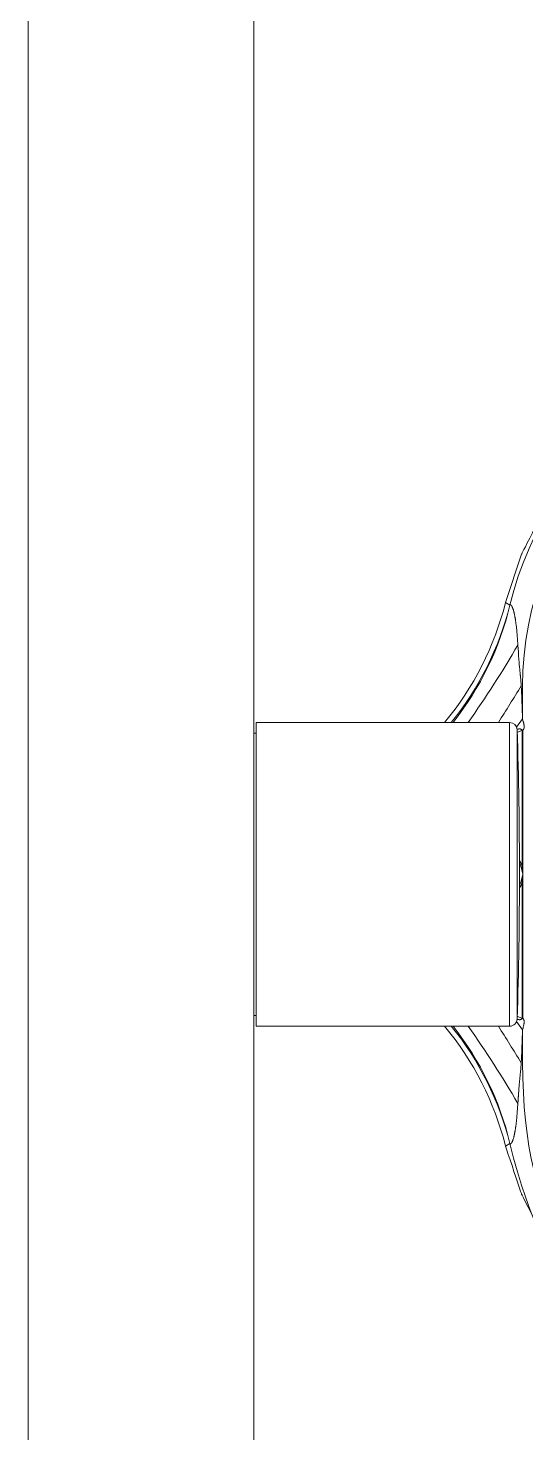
# Model space of a CAD drawing. Header units: millimetres. Extents: x 214 to 1190, y -192 to 1092.
# Drawn here: x 1045.3726 to 1045.4388, y 67.0604 to 67.2472 of the extents above; entities that cross this region are included whole.
import ezdxf

# ---------------------------------------------------------------- set-up
doc = ezdxf.new("R2010")
doc.units = ezdxf.units.MM
doc.layers.add('I-ARQ', color=8, linetype='Continuous', lineweight=0)

msp = doc.modelspace()

# ---------------------------------------------------------------- linework, layer by layer
at = {"layer": 'I-ARQ'}
for p, q in [((1045.37263, 67.8447), (1045.37263, 66.6347)), ((1045.40263, 67.8447), (1045.40263, 66.6347))]:
    msp.add_line(p, q, dxfattribs=at)
at = {"layer": 'I-ARQ', "lineweight": 5}
for points, knots in [([(1045.43611, 67.17083), (1045.43611, 67.17083), (1045.43824, 67.17724), (1045.43824, 67.17724), (1045.43824, 67.17724), (1045.43824, 67.17724), (1045.44129, 67.18327), (1045.44129, 67.18327), (1045.44129, 67.18327), (1045.44129, 67.18327), (1045.44518, 67.18879), (1045.44518, 67.18879), (1045.44518, 67.18879), (1045.44518, 67.18879), (1045.44984, 67.19369), (1045.44984, 67.19369), (1045.44984, 67.19369), (1045.44984, 67.19369), (1045.45517, 67.19785), (1045.45517, 67.19785), (1045.45517, 67.19785), (1045.45517, 67.19785), (1045.46105, 67.2012), (1045.46105, 67.2012), (1045.46105, 67.2012), (1045.46105, 67.2012), (1045.46736, 67.20365), (1045.46736, 67.20365), (1045.46736, 67.20365), (1045.46736, 67.20365), (1045.47396, 67.20516), (1045.47396, 67.20516), (1045.47396, 67.20516), (1045.47396, 67.20516), (1045.48071, 67.2057), (1045.48071, 67.2057)], [0, 0, 0, 0, 0.111111, 0.111111, 0.111111, 0.166667, 0.222222, 0.222222, 0.222222, 0.277778, 0.333333, 0.333333, 0.333333, 0.388889, 0.444444, 0.444444, 0.444444, 0.5, 0.555556, 0.555556, 0.555556, 0.611111, 0.666667, 0.666667, 0.666667, 0.722222, 0.777778, 0.777778, 0.777778, 0.833333, 0.888889, 0.888889, 0.888889, 0.944444, 1, 1, 1, 1]), ([(1045.43668, 67.1705), (1045.4418, 67.19143), (1045.46094, 67.20587), (1045.48247, 67.20503), (1045.48247, 67.20503), (1045.504, 67.2042), (1045.52197, 67.18832), (1045.52544, 67.16705)], [0, 0, 0, 0, 0.5, 0.5, 0.5, 0.75, 1, 1, 1, 1]), ([(1045.43838, 67.15974), (1045.43838, 67.18179), (1045.45531, 67.20015), (1045.47729, 67.20194), (1045.47729, 67.20194), (1045.49927, 67.20372), (1045.51893, 67.18833), (1045.52249, 67.16657)], [0, 0, 0, 0, 0.5, 0.5, 0.5, 0.75, 1, 1, 1, 1]), ([(1045.43668, 67.1705), (1045.43668, 67.1705), (1045.43669, 67.17049), (1045.43669, 67.17049), (1045.43669, 67.17049), (1045.43669, 67.17049), (1045.43669, 67.17049), (1045.43669, 67.17049), (1045.43669, 67.17049), (1045.43669, 67.17049), (1045.43669, 67.17049), (1045.43669, 67.17049), (1045.43669, 67.17049), (1045.43669, 67.17049), (1045.43669, 67.17048), (1045.43669, 67.17048), (1045.43669, 67.17048), (1045.43669, 67.17048), (1045.43669, 67.17048), (1045.43669, 67.17048), (1045.43669, 67.17048), (1045.43669, 67.17048), (1045.43669, 67.17048), (1045.43669, 67.17048), (1045.43669, 67.17048), (1045.43669, 67.17048), (1045.4367, 67.17049), (1045.4367, 67.17049), (1045.4367, 67.17049), (1045.4367, 67.17049), (1045.4367, 67.17049), (1045.4367, 67.17049)], [0, 0, 0, 0, 0.125, 0.125, 0.125, 0.1875, 0.25, 0.25, 0.25, 0.3125, 0.375, 0.375, 0.375, 0.4375, 0.5, 0.5, 0.5, 0.5625, 0.625, 0.625, 0.625, 0.6875, 0.75, 0.75, 0.75, 0.8125, 0.875, 0.875, 0.875, 0.9375, 1, 1, 1, 1]), ([(1045.4367, 67.17049), (1045.4367, 67.17049), (1045.43672, 67.17051), (1045.43672, 67.17051), (1045.43672, 67.17051), (1045.43672, 67.17051), (1045.43673, 67.17052), (1045.43673, 67.17052), (1045.43673, 67.17052), (1045.43673, 67.17052), (1045.43675, 67.17052), (1045.43675, 67.17052), (1045.43675, 67.17052), (1045.43675, 67.17052), (1045.43677, 67.17052), (1045.43677, 67.17052), (1045.43677, 67.17052), (1045.43677, 67.17052), (1045.43679, 67.17052), (1045.43679, 67.17052), (1045.43679, 67.17052), (1045.43679, 67.17052), (1045.43681, 67.17051), (1045.43681, 67.17051), (1045.43681, 67.17051), (1045.43681, 67.17051), (1045.43683, 67.1705), (1045.43683, 67.1705), (1045.43683, 67.1705), (1045.43683, 67.1705), (1045.43685, 67.17048), (1045.43685, 67.17048), (1045.43685, 67.17048), (1045.43685, 67.17048), (1045.43687, 67.17045), (1045.43687, 67.17045), (1045.43687, 67.17045), (1045.43687, 67.17045), (1045.43689, 67.17043), (1045.43689, 67.17043), (1045.43689, 67.17043), (1045.43689, 67.17043), (1045.43691, 67.17039), (1045.43691, 67.17039), (1045.43691, 67.17039), (1045.43691, 67.17039), (1045.43694, 67.17036), (1045.43694, 67.17036), (1045.43694, 67.17036), (1045.43694, 67.17036), (1045.43696, 67.17032), (1045.43696, 67.17032), (1045.43696, 67.17032), (1045.43696, 67.17032), (1045.43698, 67.17027), (1045.43698, 67.17027), (1045.43698, 67.17027), (1045.43698, 67.17027), (1045.43702, 67.17018), (1045.43702, 67.17018), (1045.43702, 67.17018), (1045.43702, 67.17018), (1045.43707, 67.17006), (1045.43707, 67.17006), (1045.43707, 67.17006), (1045.43707, 67.17006), (1045.43711, 67.16994), (1045.43711, 67.16994), (1045.43711, 67.16994), (1045.43711, 67.16994), (1045.43716, 67.1698), (1045.43716, 67.1698), (1045.43716, 67.1698), (1045.43716, 67.1698), (1045.4372, 67.16966), (1045.4372, 67.16966), (1045.4372, 67.16966), (1045.4372, 67.16966), (1045.43724, 67.16951), (1045.43724, 67.16951), (1045.43724, 67.16951), (1045.43724, 67.16951), (1045.43727, 67.16935), (1045.43727, 67.16935), (1045.43727, 67.16935), (1045.43727, 67.16935), (1045.43731, 67.16918), (1045.43731, 67.16918), (1045.43731, 67.16918), (1045.43731, 67.16918), (1045.43734, 67.16901), (1045.43734, 67.16901), (1045.43734, 67.16901), (1045.43734, 67.16901), (1045.43737, 67.16883), (1045.43737, 67.16883), (1045.43737, 67.16883), (1045.43737, 67.16883), (1045.43741, 67.16865), (1045.43741, 67.16865), (1045.43741, 67.16865), (1045.43741, 67.16865), (1045.43743, 67.16847), (1045.43743, 67.16847), (1045.43743, 67.16847), (1045.43743, 67.16847), (1045.43746, 67.16828), (1045.43746, 67.16828), (1045.43746, 67.16828), (1045.43746, 67.16828), (1045.43751, 67.1679), (1045.43751, 67.1679), (1045.43751, 67.1679), (1045.43751, 67.1679), (1045.43756, 67.1675), (1045.43756, 67.1675), (1045.43756, 67.1675), (1045.43756, 67.1675), (1045.4376, 67.1671), (1045.4376, 67.1671), (1045.4376, 67.1671), (1045.4376, 67.1671), (1045.43764, 67.16669), (1045.43764, 67.16669), (1045.43764, 67.16669), (1045.43764, 67.16669), (1045.43767, 67.16627), (1045.43767, 67.16627), (1045.43767, 67.16627), (1045.43767, 67.16627), (1045.43772, 67.16562), (1045.43772, 67.16562), (1045.43772, 67.16562), (1045.43772, 67.16562), (1045.43775, 67.16518), (1045.43775, 67.16518)], [0, 0, 0, 0, 0.029412, 0.029412, 0.029412, 0.044118, 0.058824, 0.058824, 0.058824, 0.073529, 0.088235, 0.088235, 0.088235, 0.102941, 0.117647, 0.117647, 0.117647, 0.132353, 0.147059, 0.147059, 0.147059, 0.161765, 0.176471, 0.176471, 0.176471, 0.191176, 0.205882, 0.205882, 0.205882, 0.220588, 0.235294, 0.235294, 0.235294, 0.25, 0.264706, 0.264706, 0.264706, 0.279412, 0.294118, 0.294118, 0.294118, 0.308824, 0.323529, 0.323529, 0.323529, 0.338235, 0.352941, 0.352941, 0.352941, 0.367647, 0.382353, 0.382353, 0.382353, 0.397059, 0.411765, 0.411765, 0.411765, 0.426471, 0.441176, 0.441176, 0.441176, 0.455882, 0.470588, 0.470588, 0.470588, 0.485294, 0.5, 0.5, 0.5, 0.514706, 0.529412, 0.529412, 0.529412, 0.544118, 0.558824, 0.558824, 0.558824, 0.573529, 0.588235, 0.588235, 0.588235, 0.602941, 0.617647, 0.617647, 0.617647, 0.632353, 0.647059, 0.647059, 0.647059, 0.661765, 0.676471, 0.676471, 0.676471, 0.691176, 0.705882, 0.705882, 0.705882, 0.720588, 0.735294, 0.735294, 0.735294, 0.75, 0.764706, 0.764706, 0.764706, 0.779412, 0.794118, 0.794118, 0.794118, 0.808824, 0.823529, 0.823529, 0.823529, 0.838235, 0.852941, 0.852941, 0.852941, 0.867647, 0.882353, 0.882353, 0.882353, 0.897059, 0.911765, 0.911765, 0.911765, 0.926471, 0.941176, 0.941176, 0.941176, 0.955882, 0.970588, 0.970588, 0.970588, 0.985294, 1, 1, 1, 1]), ([(1045.43775, 67.16518), (1045.43775, 67.16518), (1045.43781, 67.16425), (1045.43781, 67.16425), (1045.43781, 67.16425), (1045.43781, 67.16425), (1045.43787, 67.16336), (1045.43787, 67.16336), (1045.43787, 67.16336), (1045.43787, 67.16336), (1045.43794, 67.16253), (1045.43794, 67.16253), (1045.43794, 67.16253), (1045.43794, 67.16253), (1045.43801, 67.16181), (1045.43801, 67.16181), (1045.43801, 67.16181), (1045.43801, 67.16181), (1045.43805, 67.16139), (1045.43805, 67.16139), (1045.43805, 67.16139), (1045.43805, 67.16139), (1045.43807, 67.16118), (1045.43807, 67.16118), (1045.43807, 67.16118), (1045.43807, 67.16118), (1045.4381, 67.16089), (1045.4381, 67.16089), (1045.4381, 67.16089), (1045.4381, 67.16089), (1045.43813, 67.16061), (1045.43813, 67.16061), (1045.43813, 67.16061), (1045.43813, 67.16061), (1045.43815, 67.16032), (1045.43815, 67.16032), (1045.43815, 67.16032), (1045.43815, 67.16032), (1045.43818, 67.16003), (1045.43818, 67.16003), (1045.43818, 67.16003), (1045.43818, 67.16003), (1045.4382, 67.15974), (1045.4382, 67.15974)], [0, 0, 0, 0, 0.090909, 0.090909, 0.090909, 0.136364, 0.181818, 0.181818, 0.181818, 0.227273, 0.272727, 0.272727, 0.272727, 0.318182, 0.363636, 0.363636, 0.363636, 0.409091, 0.454545, 0.454545, 0.454545, 0.5, 0.545455, 0.545455, 0.545455, 0.590909, 0.636364, 0.636364, 0.636364, 0.681818, 0.727273, 0.727273, 0.727273, 0.772727, 0.818182, 0.818182, 0.818182, 0.863636, 0.909091, 0.909091, 0.909091, 0.954545, 1, 1, 1, 1]), ([(1045.43838, 67.15535), (1045.43838, 67.15535), (1045.43836, 67.15568), (1045.43836, 67.15568), (1045.43836, 67.15568), (1045.43836, 67.15568), (1045.43835, 67.156), (1045.43835, 67.156), (1045.43835, 67.156), (1045.43835, 67.156), (1045.43834, 67.15621), (1045.43834, 67.15621), (1045.43834, 67.15621), (1045.43834, 67.15621), (1045.43832, 67.15664), (1045.43832, 67.15664), (1045.43832, 67.15664), (1045.43832, 67.15664), (1045.4383, 67.15727), (1045.4383, 67.15727), (1045.4383, 67.15727), (1045.4383, 67.15727), (1045.43828, 67.15791), (1045.43828, 67.15791), (1045.43828, 67.15791), (1045.43828, 67.15791), (1045.43826, 67.15853), (1045.43826, 67.15853), (1045.43826, 67.15853), (1045.43826, 67.15853), (1045.43823, 67.15915), (1045.43823, 67.15915), (1045.43823, 67.15915), (1045.43823, 67.15915), (1045.43821, 67.15945), (1045.43821, 67.15945), (1045.43821, 67.15945), (1045.43821, 67.15945), (1045.4382, 67.15974), (1045.4382, 67.15974)], [0, 0, 0, 0, 0.1, 0.1, 0.1, 0.15, 0.2, 0.2, 0.2, 0.25, 0.3, 0.3, 0.3, 0.35, 0.4, 0.4, 0.4, 0.45, 0.5, 0.5, 0.5, 0.55, 0.6, 0.6, 0.6, 0.65, 0.7, 0.7, 0.7, 0.75, 0.8, 0.8, 0.8, 0.85, 0.9, 0.9, 0.9, 0.95, 1, 1, 1, 1]), ([(1045.43765, 67.15397), (1045.43765, 67.15397), (1045.43774, 67.15399), (1045.43774, 67.15399), (1045.43774, 67.15399), (1045.43774, 67.15399), (1045.43782, 67.15401), (1045.43782, 67.15401), (1045.43782, 67.15401), (1045.43782, 67.15401), (1045.43786, 67.15402), (1045.43786, 67.15402), (1045.43786, 67.15402), (1045.43786, 67.15402), (1045.4379, 67.15402), (1045.4379, 67.15402), (1045.4379, 67.15402), (1045.4379, 67.15402), (1045.43794, 67.15402), (1045.43794, 67.15402), (1045.43794, 67.15402), (1045.43794, 67.15402), (1045.43798, 67.15402), (1045.43798, 67.15402), (1045.43798, 67.15402), (1045.43798, 67.15402), (1045.43802, 67.15402), (1045.43802, 67.15402), (1045.43802, 67.15402), (1045.43802, 67.15402), (1045.43806, 67.15402), (1045.43806, 67.15402), (1045.43806, 67.15402), (1045.43806, 67.15402), (1045.4381, 67.15401), (1045.4381, 67.15401), (1045.4381, 67.15401), (1045.4381, 67.15401), (1045.43813, 67.154), (1045.43813, 67.154), (1045.43813, 67.154), (1045.43813, 67.154), (1045.43817, 67.15399), (1045.43817, 67.15399), (1045.43817, 67.15399), (1045.43817, 67.15399), (1045.4382, 67.15397), (1045.4382, 67.15397), (1045.4382, 67.15397), (1045.4382, 67.15397), (1045.43823, 67.15395), (1045.43823, 67.15395), (1045.43823, 67.15395), (1045.43823, 67.15395), (1045.43826, 67.15393), (1045.43826, 67.15393), (1045.43826, 67.15393), (1045.43826, 67.15393), (1045.4383, 67.15391), (1045.4383, 67.15391), (1045.4383, 67.15391), (1045.4383, 67.15391), (1045.43832, 67.15389), (1045.43832, 67.15389), (1045.43832, 67.15389), (1045.43832, 67.15389), (1045.43833, 67.15388), (1045.43833, 67.15388)], [0, 0, 0, 0, 0.058824, 0.058824, 0.058824, 0.088235, 0.117647, 0.117647, 0.117647, 0.147059, 0.176471, 0.176471, 0.176471, 0.205882, 0.235294, 0.235294, 0.235294, 0.264706, 0.294118, 0.294118, 0.294118, 0.323529, 0.352941, 0.352941, 0.352941, 0.382353, 0.411765, 0.411765, 0.411765, 0.441176, 0.470588, 0.470588, 0.470588, 0.5, 0.529412, 0.529412, 0.529412, 0.558824, 0.588235, 0.588235, 0.588235, 0.617647, 0.647059, 0.647059, 0.647059, 0.676471, 0.705882, 0.705882, 0.705882, 0.735294, 0.764706, 0.764706, 0.764706, 0.794118, 0.823529, 0.823529, 0.823529, 0.852941, 0.882353, 0.882353, 0.882353, 0.911765, 0.941176, 0.941176, 0.941176, 0.970588, 1, 1, 1, 1]), ([(1045.43838, 67.15535), (1045.43838, 67.15535), (1045.43847, 67.15499), (1045.43847, 67.15499), (1045.43847, 67.15499), (1045.43847, 67.15499), (1045.43852, 67.15478), (1045.43852, 67.15478), (1045.43852, 67.15478), (1045.43852, 67.15478), (1045.43854, 67.15465), (1045.43854, 67.15465), (1045.43854, 67.15465), (1045.43854, 67.15465), (1045.43857, 67.15452), (1045.43857, 67.15452), (1045.43857, 67.15452), (1045.43857, 67.15452), (1045.43858, 67.15443), (1045.43858, 67.15443), (1045.43858, 67.15443), (1045.43858, 67.15443), (1045.43858, 67.15434), (1045.43858, 67.15434), (1045.43858, 67.15434), (1045.43858, 67.15434), (1045.43858, 67.15429), (1045.43858, 67.15429), (1045.43858, 67.15429), (1045.43858, 67.15429), (1045.43858, 67.15424), (1045.43858, 67.15424), (1045.43858, 67.15424), (1045.43858, 67.15424), (1045.43858, 67.1542), (1045.43858, 67.1542), (1045.43858, 67.1542), (1045.43858, 67.1542), (1045.43857, 67.15415), (1045.43857, 67.15415), (1045.43857, 67.15415), (1045.43857, 67.15415), (1045.43856, 67.15411), (1045.43856, 67.15411), (1045.43856, 67.15411), (1045.43856, 67.15411), (1045.43855, 67.15406), (1045.43855, 67.15406), (1045.43855, 67.15406), (1045.43855, 67.15406), (1045.43853, 67.15402), (1045.43853, 67.15402), (1045.43853, 67.15402), (1045.43853, 67.15402), (1045.43852, 67.15398), (1045.43852, 67.15398), (1045.43852, 67.15398), (1045.43852, 67.15398), (1045.43849, 67.15395), (1045.43849, 67.15395), (1045.43849, 67.15395), (1045.43849, 67.15395), (1045.43847, 67.15392), (1045.43847, 67.15392), (1045.43847, 67.15392), (1045.43847, 67.15392), (1045.43845, 67.1539), (1045.43845, 67.1539), (1045.43845, 67.1539), (1045.43845, 67.1539), (1045.43844, 67.15388), (1045.43844, 67.15388)], [0, 0, 0, 0, 0.055556, 0.055556, 0.055556, 0.083333, 0.111111, 0.111111, 0.111111, 0.138889, 0.166667, 0.166667, 0.166667, 0.194444, 0.222222, 0.222222, 0.222222, 0.25, 0.277778, 0.277778, 0.277778, 0.305556, 0.333333, 0.333333, 0.333333, 0.361111, 0.388889, 0.388889, 0.388889, 0.416667, 0.444444, 0.444444, 0.444444, 0.472222, 0.5, 0.5, 0.5, 0.527778, 0.555556, 0.555556, 0.555556, 0.583333, 0.611111, 0.611111, 0.611111, 0.638889, 0.666667, 0.666667, 0.666667, 0.694444, 0.722222, 0.722222, 0.722222, 0.75, 0.777778, 0.777778, 0.777778, 0.805556, 0.833333, 0.833333, 0.833333, 0.861111, 0.888889, 0.888889, 0.888889, 0.916667, 0.944444, 0.944444, 0.944444, 0.972222, 1, 1, 1, 1]), ([(1045.43833, 67.15388), (1045.43833, 67.15388), (1045.43834, 67.15385), (1045.43834, 67.15385), (1045.43834, 67.15385), (1045.43834, 67.15385), (1045.43834, 67.15383), (1045.43834, 67.15383), (1045.43834, 67.15383), (1045.43834, 67.15383), (1045.43834, 67.15378), (1045.43834, 67.15378), (1045.43834, 67.15378), (1045.43834, 67.15378), (1045.43834, 67.15368), (1045.43834, 67.15368), (1045.43834, 67.15368), (1045.43834, 67.15368), (1045.43834, 67.15347), (1045.43834, 67.15347), (1045.43834, 67.15347), (1045.43834, 67.15347), (1045.43834, 67.15306), (1045.43834, 67.15306), (1045.43834, 67.15306), (1045.43834, 67.15306), (1045.43834, 67.15223), (1045.43834, 67.15223), (1045.43834, 67.15223), (1045.43834, 67.15223), (1045.43834, 67.14874), (1045.43834, 67.14874), (1045.43834, 67.14874), (1045.43834, 67.14874), (1045.43834, 67.13564), (1045.43834, 67.13564)], [0, 0, 0, 0, 0.111111, 0.111111, 0.111111, 0.166667, 0.222222, 0.222222, 0.222222, 0.277778, 0.333333, 0.333333, 0.333333, 0.388889, 0.444444, 0.444444, 0.444444, 0.5, 0.555556, 0.555556, 0.555556, 0.611111, 0.666667, 0.666667, 0.666667, 0.722222, 0.777778, 0.777778, 0.777778, 0.833333, 0.888889, 0.888889, 0.888889, 0.944444, 1, 1, 1, 1]), ([(1045.43844, 67.15388), (1045.43844, 67.15388), (1045.43843, 67.15384), (1045.43843, 67.15384), (1045.43843, 67.15384), (1045.43843, 67.15384), (1045.43843, 67.15382), (1045.43843, 67.15382), (1045.43843, 67.15382), (1045.43843, 67.15382), (1045.43843, 67.15377), (1045.43843, 67.15377), (1045.43843, 67.15377), (1045.43843, 67.15377), (1045.43843, 67.15367), (1045.43843, 67.15367), (1045.43843, 67.15367), (1045.43843, 67.15367), (1045.43843, 67.15345), (1045.43843, 67.15345), (1045.43843, 67.15345), (1045.43843, 67.15345), (1045.43843, 67.15302), (1045.43843, 67.15302), (1045.43843, 67.15302), (1045.43843, 67.15302), (1045.43843, 67.15214), (1045.43843, 67.15214), (1045.43843, 67.15214), (1045.43843, 67.15214), (1045.43843, 67.14848), (1045.43843, 67.14848), (1045.43843, 67.14848), (1045.43843, 67.14848), (1045.43843, 67.1347), (1045.43843, 67.1347)], [0, 0, 0, 0, 0.111111, 0.111111, 0.111111, 0.166667, 0.222222, 0.222222, 0.222222, 0.277778, 0.333333, 0.333333, 0.333333, 0.388889, 0.444444, 0.444444, 0.444444, 0.5, 0.555556, 0.555556, 0.555556, 0.611111, 0.666667, 0.666667, 0.666667, 0.722222, 0.777778, 0.777778, 0.777778, 0.833333, 0.888889, 0.888889, 0.888889, 0.944444, 1, 1, 1, 1]), ([(1045.43834, 67.13375), (1045.43834, 67.13375), (1045.43834, 67.12201), (1045.43834, 67.12201), (1045.43834, 67.12201), (1045.43834, 67.12201), (1045.43834, 67.11758), (1045.43834, 67.11758), (1045.43834, 67.11758), (1045.43834, 67.11758), (1045.43834, 67.11653), (1045.43834, 67.11653), (1045.43834, 67.11653), (1045.43834, 67.11653), (1045.43834, 67.11602), (1045.43834, 67.11602), (1045.43834, 67.11602), (1045.43834, 67.11602), (1045.43834, 67.11577), (1045.43834, 67.11577), (1045.43834, 67.11577), (1045.43834, 67.11577), (1045.43834, 67.11564), (1045.43834, 67.11564), (1045.43834, 67.11564), (1045.43834, 67.11564), (1045.43834, 67.11558), (1045.43834, 67.11558), (1045.43834, 67.11558), (1045.43834, 67.11558), (1045.43834, 67.11556), (1045.43834, 67.11556), (1045.43834, 67.11556), (1045.43834, 67.11556), (1045.43833, 67.11551), (1045.43833, 67.11551)], [0, 0, 0, 0, 0.111111, 0.111111, 0.111111, 0.166667, 0.222222, 0.222222, 0.222222, 0.277778, 0.333333, 0.333333, 0.333333, 0.388889, 0.444444, 0.444444, 0.444444, 0.5, 0.555556, 0.555556, 0.555556, 0.611111, 0.666667, 0.666667, 0.666667, 0.722222, 0.777778, 0.777778, 0.777778, 0.833333, 0.888889, 0.888889, 0.888889, 0.944444, 1, 1, 1, 1]), ([(1045.43843, 67.1347), (1045.43843, 67.1347), (1045.43843, 67.12237), (1045.43843, 67.12237), (1045.43843, 67.12237), (1045.43843, 67.12237), (1045.43843, 67.11769), (1045.43843, 67.11769), (1045.43843, 67.11769), (1045.43843, 67.11769), (1045.43843, 67.11658), (1045.43843, 67.11658), (1045.43843, 67.11658), (1045.43843, 67.11658), (1045.43843, 67.11604), (1045.43843, 67.11604), (1045.43843, 67.11604), (1045.43843, 67.11604), (1045.43843, 67.11578), (1045.43843, 67.11578), (1045.43843, 67.11578), (1045.43843, 67.11578), (1045.43843, 67.11565), (1045.43843, 67.11565), (1045.43843, 67.11565), (1045.43843, 67.11565), (1045.43843, 67.11558), (1045.43843, 67.11558), (1045.43843, 67.11558), (1045.43843, 67.11558), (1045.43843, 67.11556), (1045.43843, 67.11556), (1045.43843, 67.11556), (1045.43843, 67.11556), (1045.43844, 67.11551), (1045.43844, 67.11551)], [0, 0, 0, 0, 0.111111, 0.111111, 0.111111, 0.166667, 0.222222, 0.222222, 0.222222, 0.277778, 0.333333, 0.333333, 0.333333, 0.388889, 0.444444, 0.444444, 0.444444, 0.5, 0.555556, 0.555556, 0.555556, 0.611111, 0.666667, 0.666667, 0.666667, 0.722222, 0.777778, 0.777778, 0.777778, 0.833333, 0.888889, 0.888889, 0.888889, 0.944444, 1, 1, 1, 1]), ([(1045.40263, 67.12722), (1045.40263, 67.12722), (1045.40263, 67.12722), (1045.40263, 67.12722), (1045.40263, 67.12722), (1045.40263, 67.12722), (1045.40263, 67.12722), (1045.40263, 67.12722), (1045.40263, 67.12722), (1045.40263, 67.12722), (1045.40263, 67.12722), (1045.40263, 67.12722), (1045.40263, 67.12722), (1045.40263, 67.12722), (1045.40263, 67.12722), (1045.40263, 67.12722), (1045.40263, 67.12722), (1045.40263, 67.12722), (1045.40263, 67.12722), (1045.40263, 67.12722), (1045.40263, 67.12722), (1045.40263, 67.12722), (1045.40263, 67.12722), (1045.40263, 67.12722), (1045.40263, 67.12722), (1045.40263, 67.12722), (1045.40263, 67.12722), (1045.40263, 67.12722), (1045.40263, 67.12722), (1045.40263, 67.12722), (1045.40263, 67.12722), (1045.40263, 67.12722), (1045.40263, 67.12722), (1045.40263, 67.12722), (1045.40263, 67.12722), (1045.40263, 67.12722)], [0, 0, 0, 0, 0.111111, 0.111111, 0.111111, 0.166667, 0.222222, 0.222222, 0.222222, 0.277778, 0.333333, 0.333333, 0.333333, 0.388889, 0.444444, 0.444444, 0.444444, 0.5, 0.555556, 0.555556, 0.555556, 0.611111, 0.666667, 0.666667, 0.666667, 0.722222, 0.777778, 0.777778, 0.777778, 0.833333, 0.888889, 0.888889, 0.888889, 0.944444, 1, 1, 1, 1]), ([(1045.43833, 67.11551), (1045.43833, 67.11551), (1045.43832, 67.1155), (1045.43832, 67.1155), (1045.43832, 67.1155), (1045.43832, 67.1155), (1045.43829, 67.11548), (1045.43829, 67.11548), (1045.43829, 67.11548), (1045.43829, 67.11548), (1045.43826, 67.11546), (1045.43826, 67.11546), (1045.43826, 67.11546), (1045.43826, 67.11546), (1045.43822, 67.11544), (1045.43822, 67.11544), (1045.43822, 67.11544), (1045.43822, 67.11544), (1045.43818, 67.11542), (1045.43818, 67.11542), (1045.43818, 67.11542), (1045.43818, 67.11542), (1045.43814, 67.1154), (1045.43814, 67.1154), (1045.43814, 67.1154), (1045.43814, 67.1154), (1045.43811, 67.11539), (1045.43811, 67.11539), (1045.43811, 67.11539), (1045.43811, 67.11539), (1045.43807, 67.11538), (1045.43807, 67.11538), (1045.43807, 67.11538), (1045.43807, 67.11538), (1045.43802, 67.11537), (1045.43802, 67.11537), (1045.43802, 67.11537), (1045.43802, 67.11537), (1045.43798, 67.11537), (1045.43798, 67.11537), (1045.43798, 67.11537), (1045.43798, 67.11537), (1045.43793, 67.11537), (1045.43793, 67.11537), (1045.43793, 67.11537), (1045.43793, 67.11537), (1045.43789, 67.11538), (1045.43789, 67.11538), (1045.43789, 67.11538), (1045.43789, 67.11538), (1045.43784, 67.11538), (1045.43784, 67.11538), (1045.43784, 67.11538), (1045.43784, 67.11538), (1045.43779, 67.11539), (1045.43779, 67.11539), (1045.43779, 67.11539), (1045.43779, 67.11539), (1045.4377, 67.11541), (1045.4377, 67.11541), (1045.4377, 67.11541), (1045.4377, 67.11541), (1045.43765, 67.11542), (1045.43765, 67.11542)], [0, 0, 0, 0, 0.0625, 0.0625, 0.0625, 0.09375, 0.125, 0.125, 0.125, 0.15625, 0.1875, 0.1875, 0.1875, 0.21875, 0.25, 0.25, 0.25, 0.28125, 0.3125, 0.3125, 0.3125, 0.34375, 0.375, 0.375, 0.375, 0.40625, 0.4375, 0.4375, 0.4375, 0.46875, 0.5, 0.5, 0.5, 0.53125, 0.5625, 0.5625, 0.5625, 0.59375, 0.625, 0.625, 0.625, 0.65625, 0.6875, 0.6875, 0.6875, 0.71875, 0.75, 0.75, 0.75, 0.78125, 0.8125, 0.8125, 0.8125, 0.84375, 0.875, 0.875, 0.875, 0.90625, 0.9375, 0.9375, 0.9375, 0.96875, 1, 1, 1, 1]), ([(1045.43844, 67.11551), (1045.43844, 67.11551), (1045.43846, 67.11548), (1045.43846, 67.11548), (1045.43846, 67.11548), (1045.43846, 67.11548), (1045.43849, 67.11545), (1045.43849, 67.11545), (1045.43849, 67.11545), (1045.43849, 67.11545), (1045.43851, 67.11542), (1045.43851, 67.11542), (1045.43851, 67.11542), (1045.43851, 67.11542), (1045.43853, 67.11539), (1045.43853, 67.11539), (1045.43853, 67.11539), (1045.43853, 67.11539), (1045.43854, 67.11535), (1045.43854, 67.11535), (1045.43854, 67.11535), (1045.43854, 67.11535), (1045.43856, 67.11531), (1045.43856, 67.11531), (1045.43856, 67.11531), (1045.43856, 67.11531), (1045.43857, 67.11527), (1045.43857, 67.11527), (1045.43857, 67.11527), (1045.43857, 67.11527), (1045.43857, 67.11523), (1045.43857, 67.11523), (1045.43857, 67.11523), (1045.43857, 67.11523), (1045.43858, 67.11519), (1045.43858, 67.11519), (1045.43858, 67.11519), (1045.43858, 67.11519), (1045.43858, 67.11514), (1045.43858, 67.11514), (1045.43858, 67.11514), (1045.43858, 67.11514), (1045.43858, 67.11506), (1045.43858, 67.11506), (1045.43858, 67.11506), (1045.43858, 67.11506), (1045.43858, 67.11497), (1045.43858, 67.11497), (1045.43858, 67.11497), (1045.43858, 67.11497), (1045.43857, 67.11489), (1045.43857, 67.11489), (1045.43857, 67.11489), (1045.43857, 67.11489), (1045.43855, 67.1148), (1045.43855, 67.1148), (1045.43855, 67.1148), (1045.43855, 67.1148), (1045.43854, 67.11472), (1045.43854, 67.11472), (1045.43854, 67.11472), (1045.43854, 67.11472), (1045.43851, 67.11457), (1045.43851, 67.11457), (1045.43851, 67.11457), (1045.43851, 67.11457), (1045.43845, 67.11434), (1045.43845, 67.11434), (1045.43845, 67.11434), (1045.43845, 67.11434), (1045.43838, 67.11404), (1045.43838, 67.11404)], [0, 0, 0, 0, 0.055556, 0.055556, 0.055556, 0.083333, 0.111111, 0.111111, 0.111111, 0.138889, 0.166667, 0.166667, 0.166667, 0.194444, 0.222222, 0.222222, 0.222222, 0.25, 0.277778, 0.277778, 0.277778, 0.305556, 0.333333, 0.333333, 0.333333, 0.361111, 0.388889, 0.388889, 0.388889, 0.416667, 0.444444, 0.444444, 0.444444, 0.472222, 0.5, 0.5, 0.5, 0.527778, 0.555556, 0.555556, 0.555556, 0.583333, 0.611111, 0.611111, 0.611111, 0.638889, 0.666667, 0.666667, 0.666667, 0.694444, 0.722222, 0.722222, 0.722222, 0.75, 0.777778, 0.777778, 0.777778, 0.805556, 0.833333, 0.833333, 0.833333, 0.861111, 0.888889, 0.888889, 0.888889, 0.916667, 0.944444, 0.944444, 0.944444, 0.972222, 1, 1, 1, 1]), ([(1045.43838, 67.11404), (1045.43838, 67.11404), (1045.43836, 67.11372), (1045.43836, 67.11372), (1045.43836, 67.11372), (1045.43836, 67.11372), (1045.43835, 67.1134), (1045.43835, 67.1134), (1045.43835, 67.1134), (1045.43835, 67.1134), (1045.43834, 67.11318), (1045.43834, 67.11318), (1045.43834, 67.11318), (1045.43834, 67.11318), (1045.43832, 67.11276), (1045.43832, 67.11276), (1045.43832, 67.11276), (1045.43832, 67.11276), (1045.4383, 67.11212), (1045.4383, 67.11212), (1045.4383, 67.11212), (1045.4383, 67.11212), (1045.43828, 67.11149), (1045.43828, 67.11149), (1045.43828, 67.11149), (1045.43828, 67.11149), (1045.43826, 67.11086), (1045.43826, 67.11086), (1045.43826, 67.11086), (1045.43826, 67.11086), (1045.43823, 67.11025), (1045.43823, 67.11025), (1045.43823, 67.11025), (1045.43823, 67.11025), (1045.43821, 67.10995), (1045.43821, 67.10995), (1045.43821, 67.10995), (1045.43821, 67.10995), (1045.4382, 67.10965), (1045.4382, 67.10965)], [0, 0, 0, 0, 0.1, 0.1, 0.1, 0.15, 0.2, 0.2, 0.2, 0.25, 0.3, 0.3, 0.3, 0.35, 0.4, 0.4, 0.4, 0.45, 0.5, 0.5, 0.5, 0.55, 0.6, 0.6, 0.6, 0.65, 0.7, 0.7, 0.7, 0.75, 0.8, 0.8, 0.8, 0.85, 0.9, 0.9, 0.9, 0.95, 1, 1, 1, 1]), ([(1045.4382, 67.10965), (1045.4382, 67.10965), (1045.43818, 67.10936), (1045.43818, 67.10936), (1045.43818, 67.10936), (1045.43818, 67.10936), (1045.43815, 67.10908), (1045.43815, 67.10908), (1045.43815, 67.10908), (1045.43815, 67.10908), (1045.43813, 67.10879), (1045.43813, 67.10879), (1045.43813, 67.10879), (1045.43813, 67.10879), (1045.4381, 67.1085), (1045.4381, 67.1085), (1045.4381, 67.1085), (1045.4381, 67.1085), (1045.43807, 67.10821), (1045.43807, 67.10821), (1045.43807, 67.10821), (1045.43807, 67.10821), (1045.43805, 67.108), (1045.43805, 67.108), (1045.43805, 67.108), (1045.43805, 67.108), (1045.43801, 67.10759), (1045.43801, 67.10759), (1045.43801, 67.10759), (1045.43801, 67.10759), (1045.43794, 67.10686), (1045.43794, 67.10686), (1045.43794, 67.10686), (1045.43794, 67.10686), (1045.43787, 67.10604), (1045.43787, 67.10604), (1045.43787, 67.10604), (1045.43787, 67.10604), (1045.43781, 67.10514), (1045.43781, 67.10514), (1045.43781, 67.10514), (1045.43781, 67.10514), (1045.43775, 67.10422), (1045.43775, 67.10422)], [0, 0, 0, 0, 0.090909, 0.090909, 0.090909, 0.136364, 0.181818, 0.181818, 0.181818, 0.227273, 0.272727, 0.272727, 0.272727, 0.318182, 0.363636, 0.363636, 0.363636, 0.409091, 0.454545, 0.454545, 0.454545, 0.5, 0.545455, 0.545455, 0.545455, 0.590909, 0.636364, 0.636364, 0.636364, 0.681818, 0.727273, 0.727273, 0.727273, 0.772727, 0.818182, 0.818182, 0.818182, 0.863636, 0.909091, 0.909091, 0.909091, 0.954545, 1, 1, 1, 1]), ([(1045.52249, 67.10282), (1045.51893, 67.08106), (1045.49927, 67.06568), (1045.47729, 67.06746), (1045.47729, 67.06746), (1045.45531, 67.06924), (1045.43838, 67.0876), (1045.43838, 67.10965)], [0, 0, 0, 0, 0.5, 0.5, 0.5, 0.75, 1, 1, 1, 1]), ([(1045.43775, 67.10422), (1045.43775, 67.10422), (1045.4377, 67.10355), (1045.4377, 67.10355), (1045.4377, 67.10355), (1045.4377, 67.10355), (1045.43765, 67.10291), (1045.43765, 67.10291), (1045.43765, 67.10291), (1045.43765, 67.10291), (1045.43762, 67.1025), (1045.43762, 67.1025), (1045.43762, 67.1025), (1045.43762, 67.1025), (1045.43758, 67.10209), (1045.43758, 67.10209), (1045.43758, 67.10209), (1045.43758, 67.10209), (1045.43754, 67.10169), (1045.43754, 67.10169), (1045.43754, 67.10169), (1045.43754, 67.10169), (1045.43749, 67.1013), (1045.43749, 67.1013), (1045.43749, 67.1013), (1045.43749, 67.1013), (1045.43746, 67.10112), (1045.43746, 67.10112), (1045.43746, 67.10112), (1045.43746, 67.10112), (1045.43743, 67.10093), (1045.43743, 67.10093), (1045.43743, 67.10093), (1045.43743, 67.10093), (1045.43741, 67.10074), (1045.43741, 67.10074), (1045.43741, 67.10074), (1045.43741, 67.10074), (1045.43737, 67.10056), (1045.43737, 67.10056), (1045.43737, 67.10056), (1045.43737, 67.10056), (1045.43734, 67.10039), (1045.43734, 67.10039), (1045.43734, 67.10039), (1045.43734, 67.10039), (1045.43731, 67.10022), (1045.43731, 67.10022), (1045.43731, 67.10022), (1045.43731, 67.10022), (1045.43727, 67.10005), (1045.43727, 67.10005), (1045.43727, 67.10005), (1045.43727, 67.10005), (1045.43724, 67.09989), (1045.43724, 67.09989), (1045.43724, 67.09989), (1045.43724, 67.09989), (1045.4372, 67.09974), (1045.4372, 67.09974), (1045.4372, 67.09974), (1045.4372, 67.09974), (1045.43716, 67.09959), (1045.43716, 67.09959), (1045.43716, 67.09959), (1045.43716, 67.09959), (1045.43711, 67.09946), (1045.43711, 67.09946), (1045.43711, 67.09946), (1045.43711, 67.09946), (1045.43707, 67.09933), (1045.43707, 67.09933), (1045.43707, 67.09933), (1045.43707, 67.09933), (1045.43703, 67.09922), (1045.43703, 67.09922), (1045.43703, 67.09922), (1045.43703, 67.09922), (1045.43698, 67.09912), (1045.43698, 67.09912), (1045.43698, 67.09912), (1045.43698, 67.09912), (1045.43696, 67.09908), (1045.43696, 67.09908), (1045.43696, 67.09908), (1045.43696, 67.09908), (1045.43694, 67.09904), (1045.43694, 67.09904), (1045.43694, 67.09904), (1045.43694, 67.09904), (1045.43692, 67.099), (1045.43692, 67.099), (1045.43692, 67.099), (1045.43692, 67.099), (1045.43689, 67.09897), (1045.43689, 67.09897), (1045.43689, 67.09897), (1045.43689, 67.09897), (1045.43687, 67.09894), (1045.43687, 67.09894), (1045.43687, 67.09894), (1045.43687, 67.09894), (1045.43685, 67.09892), (1045.43685, 67.09892), (1045.43685, 67.09892), (1045.43685, 67.09892), (1045.43683, 67.0989), (1045.43683, 67.0989), (1045.43683, 67.0989), (1045.43683, 67.0989), (1045.43681, 67.09888), (1045.43681, 67.09888), (1045.43681, 67.09888), (1045.43681, 67.09888), (1045.43679, 67.09888), (1045.43679, 67.09888), (1045.43679, 67.09888), (1045.43679, 67.09888), (1045.43677, 67.09887), (1045.43677, 67.09887), (1045.43677, 67.09887), (1045.43677, 67.09887), (1045.43675, 67.09887), (1045.43675, 67.09887), (1045.43675, 67.09887), (1045.43675, 67.09887), (1045.43673, 67.09888), (1045.43673, 67.09888), (1045.43673, 67.09888), (1045.43673, 67.09888), (1045.43672, 67.09889), (1045.43672, 67.09889), (1045.43672, 67.09889), (1045.43672, 67.09889), (1045.4367, 67.0989), (1045.4367, 67.0989)], [0, 0, 0, 0, 0.029412, 0.029412, 0.029412, 0.044118, 0.058824, 0.058824, 0.058824, 0.073529, 0.088235, 0.088235, 0.088235, 0.102941, 0.117647, 0.117647, 0.117647, 0.132353, 0.147059, 0.147059, 0.147059, 0.161765, 0.176471, 0.176471, 0.176471, 0.191176, 0.205882, 0.205882, 0.205882, 0.220588, 0.235294, 0.235294, 0.235294, 0.25, 0.264706, 0.264706, 0.264706, 0.279412, 0.294118, 0.294118, 0.294118, 0.308824, 0.323529, 0.323529, 0.323529, 0.338235, 0.352941, 0.352941, 0.352941, 0.367647, 0.382353, 0.382353, 0.382353, 0.397059, 0.411765, 0.411765, 0.411765, 0.426471, 0.441176, 0.441176, 0.441176, 0.455882, 0.470588, 0.470588, 0.470588, 0.485294, 0.5, 0.5, 0.5, 0.514706, 0.529412, 0.529412, 0.529412, 0.544118, 0.558824, 0.558824, 0.558824, 0.573529, 0.588235, 0.588235, 0.588235, 0.602941, 0.617647, 0.617647, 0.617647, 0.632353, 0.647059, 0.647059, 0.647059, 0.661765, 0.676471, 0.676471, 0.676471, 0.691176, 0.705882, 0.705882, 0.705882, 0.720588, 0.735294, 0.735294, 0.735294, 0.75, 0.764706, 0.764706, 0.764706, 0.779412, 0.794118, 0.794118, 0.794118, 0.808824, 0.823529, 0.823529, 0.823529, 0.838235, 0.852941, 0.852941, 0.852941, 0.867647, 0.882353, 0.882353, 0.882353, 0.897059, 0.911765, 0.911765, 0.911765, 0.926471, 0.941176, 0.941176, 0.941176, 0.955882, 0.970588, 0.970588, 0.970588, 0.985294, 1, 1, 1, 1]), ([(1045.52544, 67.10234), (1045.52197, 67.08108), (1045.504, 67.0652), (1045.48247, 67.06436), (1045.48247, 67.06436), (1045.46094, 67.06352), (1045.4418, 67.07796), (1045.43668, 67.09889)], [0, 0, 0, 0, 0.5, 0.5, 0.5, 0.75, 1, 1, 1, 1]), ([(1045.48071, 67.0637), (1045.48071, 67.0637), (1045.47396, 67.06423), (1045.47396, 67.06423), (1045.47396, 67.06423), (1045.47396, 67.06423), (1045.46736, 67.06574), (1045.46736, 67.06574), (1045.46736, 67.06574), (1045.46736, 67.06574), (1045.46105, 67.06819), (1045.46105, 67.06819), (1045.46105, 67.06819), (1045.46105, 67.06819), (1045.45517, 67.07154), (1045.45517, 67.07154), (1045.45517, 67.07154), (1045.45517, 67.07154), (1045.44984, 67.07571), (1045.44984, 67.07571), (1045.44984, 67.07571), (1045.44984, 67.07571), (1045.44518, 67.0806), (1045.44518, 67.0806), (1045.44518, 67.0806), (1045.44518, 67.0806), (1045.44129, 67.08613), (1045.44129, 67.08613), (1045.44129, 67.08613), (1045.44129, 67.08613), (1045.43824, 67.09216), (1045.43824, 67.09216), (1045.43824, 67.09216), (1045.43824, 67.09216), (1045.43611, 67.09856), (1045.43611, 67.09856)], [0, 0, 0, 0, 0.111111, 0.111111, 0.111111, 0.166667, 0.222222, 0.222222, 0.222222, 0.277778, 0.333333, 0.333333, 0.333333, 0.388889, 0.444444, 0.444444, 0.444444, 0.5, 0.555556, 0.555556, 0.555556, 0.611111, 0.666667, 0.666667, 0.666667, 0.722222, 0.777778, 0.777778, 0.777778, 0.833333, 0.888889, 0.888889, 0.888889, 0.944444, 1, 1, 1, 1]), ([(1045.4367, 67.0989), (1045.4367, 67.0989), (1045.4367, 67.09891), (1045.4367, 67.09891), (1045.4367, 67.09891), (1045.4367, 67.09891), (1045.43669, 67.09891), (1045.43669, 67.09891), (1045.43669, 67.09891), (1045.43669, 67.09891), (1045.43669, 67.09891), (1045.43669, 67.09891), (1045.43669, 67.09891), (1045.43669, 67.09891), (1045.43669, 67.09891), (1045.43669, 67.09891), (1045.43669, 67.09891), (1045.43669, 67.09891), (1045.43669, 67.09891), (1045.43669, 67.09891), (1045.43669, 67.09891), (1045.43669, 67.09891), (1045.43669, 67.09891), (1045.43669, 67.09891), (1045.43669, 67.09891), (1045.43669, 67.09891), (1045.43669, 67.0989), (1045.43669, 67.0989), (1045.43669, 67.0989), (1045.43669, 67.0989), (1045.43668, 67.09889), (1045.43668, 67.09889)], [0, 0, 0, 0, 0.125, 0.125, 0.125, 0.1875, 0.25, 0.25, 0.25, 0.3125, 0.375, 0.375, 0.375, 0.4375, 0.5, 0.5, 0.5, 0.5625, 0.625, 0.625, 0.625, 0.6875, 0.75, 0.75, 0.75, 0.8125, 0.875, 0.875, 0.875, 0.9375, 1, 1, 1, 1])]:
    msp.add_open_spline(points, degree=3, knots=knots, dxfattribs=at)
for points in [[(1045.43611, 67.17083), (1045.43463, 67.16498), (1045.43186, 67.15953), (1045.428, 67.15488)], [(1045.43668, 67.1705), (1045.43668, 67.1705), (1045.43611, 67.17083), (1045.43611, 67.17083)], [(1045.43669, 67.1705), (1045.43526, 67.16479), (1045.4326, 67.15946), (1045.4289, 67.15488)], [(1045.4367, 67.17049), (1045.43534, 67.1648), (1045.43276, 67.15948), (1045.42914, 67.15488)], [(1045.43668, 67.17049), (1045.43668, 67.17049), (1045.4367, 67.17049), (1045.4367, 67.17049)], [(1045.43669, 67.17048), (1045.43669, 67.17048), (1045.43669, 67.17051), (1045.43669, 67.17051)], [(1045.43775, 67.16518), (1045.4357, 67.16165), (1045.43349, 67.15821), (1045.43113, 67.15488)], [(1045.4382, 67.15974), (1045.43719, 67.15812), (1045.43618, 67.1565), (1045.43516, 67.15488)], [(1045.43838, 67.15974), (1045.43838, 67.15974), (1045.43838, 67.15724), (1045.43838, 67.15724)], [(1045.43838, 67.15724), (1045.43838, 67.15724), (1045.43838, 67.15535), (1045.43838, 67.15535)], [(1045.40294, 67.15241), (1045.40294, 67.15241), (1045.40294, 67.15488), (1045.40294, 67.15488)], [(1045.43665, 67.15488), (1045.43665, 67.15488), (1045.40294, 67.15488), (1045.40294, 67.15488)], [(1045.43665, 67.15241), (1045.43665, 67.15241), (1045.43665, 67.15488), (1045.43665, 67.15488)], [(1045.43665, 67.15488), (1045.43719, 67.15488), (1045.43764, 67.15446), (1045.43765, 67.15392)], [(1045.43838, 67.15535), (1045.43838, 67.15535), (1045.43758, 67.15427), (1045.43758, 67.15427)], [(1045.40263, 67.1347), (1045.40263, 67.1347), (1045.40263, 67.15348), (1045.40263, 67.15348)], [(1045.40263, 67.15348), (1045.40263, 67.15348), (1045.40294, 67.15348), (1045.40294, 67.15348)], [(1045.40294, 67.11451), (1045.40294, 67.11451), (1045.40294, 67.15241), (1045.40294, 67.15241)], [(1045.43665, 67.15241), (1045.43665, 67.15241), (1045.43665, 67.11451), (1045.43665, 67.11451)], [(1045.43765, 67.15156), (1045.43765, 67.15156), (1045.43765, 67.15392), (1045.43765, 67.15392)], [(1045.43765, 67.15392), (1045.43786, 67.14751), (1045.43796, 67.14111), (1045.43796, 67.1347)], [(1045.43833, 67.15388), (1045.43833, 67.15388), (1045.43767, 67.15354), (1045.43767, 67.15354)], [(1045.43844, 67.15388), (1045.43844, 67.15388), (1045.43833, 67.15388), (1045.43833, 67.15388)], [(1045.40263, 67.15044), (1045.40263, 67.15044), (1045.40263, 67.14217), (1045.40263, 67.14217)], [(1045.43765, 67.15156), (1045.43765, 67.15156), (1045.43765, 67.11548), (1045.43765, 67.11548)], [(1045.43796, 67.1366), (1045.43812, 67.1363), (1045.43825, 67.13598), (1045.43834, 67.13564)], [(1045.43796, 67.13619), (1045.43805, 67.13599), (1045.43812, 67.1358), (1045.43818, 67.1356)], [(1045.43834, 67.13564), (1045.43834, 67.13564), (1045.43818, 67.1356), (1045.43818, 67.1356)], [(1045.43818, 67.1356), (1045.43818, 67.1356), (1045.43843, 67.1347), (1045.43843, 67.1347)], [(1045.43834, 67.13564), (1045.43834, 67.13564), (1045.43843, 67.1347), (1045.43843, 67.1347)], [(1045.40263, 67.11591), (1045.40263, 67.11591), (1045.40263, 67.1347), (1045.40263, 67.1347)], [(1045.43796, 67.1347), (1045.43796, 67.12829), (1045.43786, 67.12188), (1045.43765, 67.11548)], [(1045.43818, 67.1338), (1045.43812, 67.1336), (1045.43805, 67.1334), (1045.43796, 67.13322)], [(1045.43834, 67.13375), (1045.43825, 67.13342), (1045.43812, 67.13309), (1045.43796, 67.13279)], [(1045.43843, 67.1347), (1045.43843, 67.1347), (1045.43818, 67.1338), (1045.43818, 67.1338)], [(1045.43834, 67.13375), (1045.43834, 67.13375), (1045.43818, 67.1338), (1045.43818, 67.1338)], [(1045.43843, 67.1347), (1045.43843, 67.1347), (1045.43834, 67.13375), (1045.43834, 67.13375)], [(1045.40263, 67.11591), (1045.40263, 67.11591), (1045.40294, 67.11591), (1045.40294, 67.11591)], [(1045.43765, 67.11548), (1045.43764, 67.11494), (1045.43719, 67.11451), (1045.43665, 67.11451)], [(1045.43758, 67.11513), (1045.43758, 67.11513), (1045.43838, 67.11404), (1045.43838, 67.11404)], [(1045.43833, 67.11551), (1045.43833, 67.11551), (1045.43767, 67.11586), (1045.43767, 67.11586)], [(1045.43844, 67.11551), (1045.43844, 67.11551), (1045.43833, 67.11551), (1045.43833, 67.11551)], [(1045.43665, 67.11451), (1045.43665, 67.11451), (1045.40294, 67.11451), (1045.40294, 67.11451)], [(1045.428, 67.11451), (1045.43186, 67.10987), (1045.43463, 67.10442), (1045.43611, 67.09856)], [(1045.4289, 67.11451), (1045.4326, 67.10994), (1045.43526, 67.1046), (1045.43669, 67.09889)], [(1045.42914, 67.11451), (1045.43276, 67.10992), (1045.43534, 67.10459), (1045.4367, 67.0989)], [(1045.43113, 67.11451), (1045.43349, 67.11118), (1045.4357, 67.10775), (1045.43775, 67.10422)], [(1045.43516, 67.11451), (1045.43618, 67.11289), (1045.43719, 67.11127), (1045.4382, 67.10965)], [(1045.43838, 67.11404), (1045.43838, 67.11404), (1045.43838, 67.11216), (1045.43838, 67.11216)], [(1045.43838, 67.11216), (1045.43838, 67.11216), (1045.43838, 67.10965), (1045.43838, 67.10965)], [(1045.43668, 67.09889), (1045.43668, 67.09889), (1045.43611, 67.09856), (1045.43611, 67.09856)], [(1045.43668, 67.0989), (1045.43668, 67.0989), (1045.4367, 67.0989), (1045.4367, 67.0989)], [(1045.43669, 67.09889), (1045.43669, 67.09889), (1045.43669, 67.09891), (1045.43669, 67.09891)]]:
    msp.add_open_spline(points, degree=3, dxfattribs=at)

doc.saveas('drawing.dxf')
